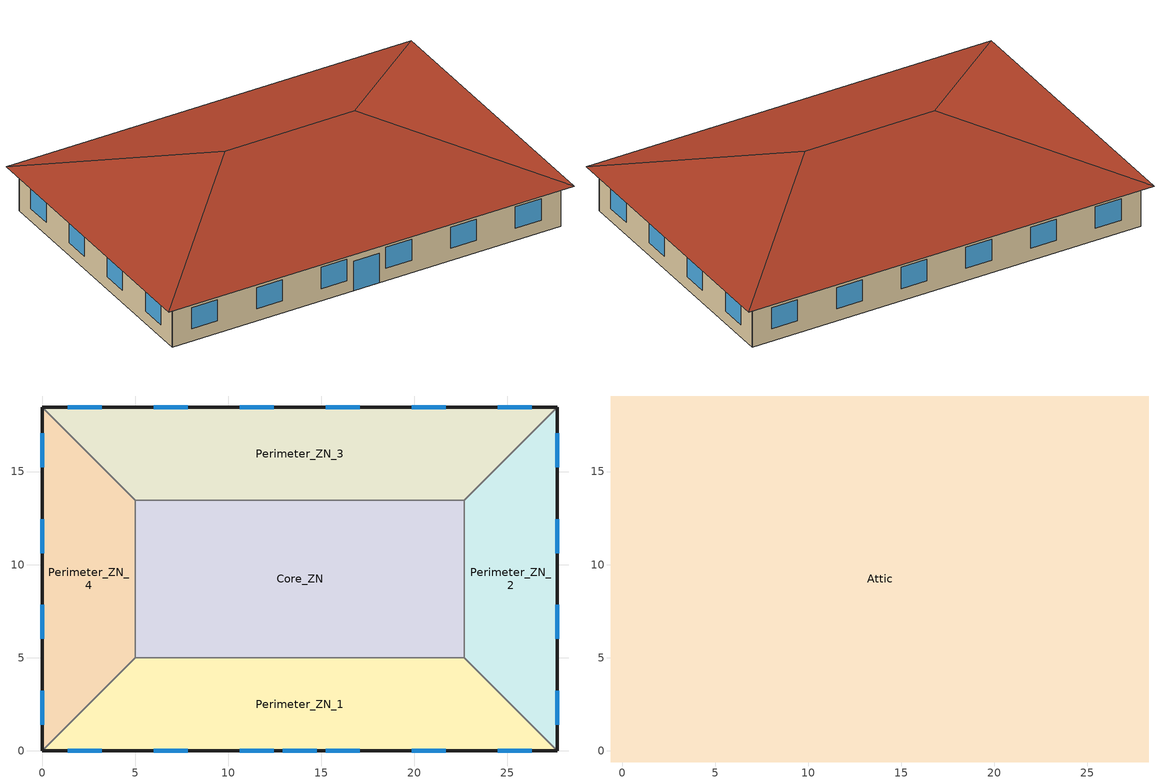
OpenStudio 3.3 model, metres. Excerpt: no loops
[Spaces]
Perimeter_ZN_1
 floor ground: 22.69,5 27.69,0 0,0 5,5 z0
 wall outside (Perimeter_ZN_1_wall_south Typical Insulated Wood Framed Exterior Wall R-11.24): 0,0 27.69,0 z0:3.05
 wall to Perimeter_ZN_4: 5,5 0,0 z0:3.05
 wall to Core_ZN: 22.69,5 5,5 z0:3.05
 wall to Perimeter_ZN_2: 27.69,0 22.69,5 z0:3.05
 window: 1.39,0 3.22,0 / 19.85,0 21.68,0 / 15.24,0 17.07,0 / 6.01,0 7.84,0 / 10.62,0 12.45,0 / 24.47,0 26.3,0 z0.9:2.42; 12.93,0 14.76,0 z0:2.13
Perimeter_ZN_2
 floor ground: 27.69,18.46 27.69,0 22.69,5 22.69,13.46 z0
 wall outside (Perimeter_ZN_2_wall_east Typical Insulated Wood Framed Exterior Wall R-11.24): 27.69,0 27.69,18.46 z0:3.05
 wall to Perimeter_ZN_3: 27.69,18.46 22.69,13.46 z0:3.05
 wall to Core_ZN: 22.69,13.46 22.69,5 z0:3.05
 window: 27.69,1.39 27.69,3.22 / 27.69,10.62 27.69,12.45 / 27.69,15.24 27.69,17.07 / 27.69,6.01 27.69,7.84 z0.9:2.42
Perimeter_ZN_3
 floor ground: 27.69,18.46 22.69,13.46 5,13.46 0,18.46 z0
 wall outside (Perimeter_ZN_3_wall_north Typical Insulated Wood Framed Exterior Wall R-11.24): 27.69,18.46 0,18.46 z0:3.05
 wall to Core_ZN: 5,13.46 22.69,13.46 z0:3.05
 wall to Perimeter_ZN_4: 0,18.46 5,13.46 z0:3.05
 window: 21.68,18.46 19.85,18.46 / 7.84,18.46 6.01,18.46 / 17.07,18.46 15.24,18.46 / 12.45,18.46 10.62,18.46 / 26.3,18.46 24.47,18.46 / 3.22,18.46 1.39,18.46 z0.9:2.42
Perimeter_ZN_4
 floor ground: 0,18.46 5,13.46 5,5 0,0 z0
 wall outside (Perimeter_ZN_4_wall_west Typical Insulated Wood Framed Exterior Wall R-11.24): 0,18.46 0,0 z0:3.05
 wall to Core_ZN: 5,5 5,13.46 z0:3.05
 window: 0,3.22 0,1.39 / 0,12.45 0,10.62 / 0,7.84 0,6.01 / 0,17.07 0,15.24 z0.9:2.42
Core_ZN
 floor ground: 22.69,13.46 22.69,5 5,5 5,13.46 z0
Attic
 floor outside (Attic_soffit_north Typical Insulated Exterior Mass Floor R-11.49): 28.29,19.06 27.69,18.46 0,18.46 -0.6,19.06 z3.05
 floor outside (Attic_soffit_west Typical Insulated Exterior Mass Floor R-11.49): -0.6,19.06 0,18.46 0,0 -0.6,-0.6 z3.05
 floor outside (Attic_soffit_east Typical Insulated Exterior Mass Floor R-11.49): 28.29,19.06 28.29,-0.6 27.69,0 27.69,18.46 z3.05
 floor outside (Attic_soffit_south Typical Insulated Exterior Mass Floor R-11.49): 27.69,0 28.29,-0.6 -0.6,-0.6 0,0 z3.05
 floor to Perimeter_ZN_4: 0,18.46 5,13.46 5,5 0,0 z3.05
 floor to Perimeter_ZN_1: 22.69,5 27.69,0 0,0 5,5 z3.05
 floor to Perimeter_ZN_2: 27.69,18.46 27.69,0 22.69,5 22.69,13.46 z3.05
 floor to Core_ZN: 22.69,13.46 22.69,5 5,5 5,13.46 z3.05
 floor to Perimeter_ZN_3: 27.69,18.46 22.69,13.46 5,13.46 0,18.46 z3.05
 roof outside (Attic_roof_east Typical Wood Joist Attic Floor R-37.04): 18.46,9.23,6.33 28.29,-0.6,3.05 28.29,19.06,3.05
 roof outside (Attic_roof_north Typical Wood Joist Attic Floor R-37.04): 18.46,9.23,6.33 28.29,19.06,3.05 -0.6,19.06,3.05 9.23,9.23,6.33
 roof outside (Attic_roof_south Typical Wood Joist Attic Floor R-37.04): 9.23,9.23,6.33 -0.6,-0.6,3.05 28.29,-0.6,3.05 18.46,9.23,6.33
 roof outside (Attic_roof_west Typical Wood Joist Attic Floor R-37.04): 9.23,9.23,6.33 -0.6,19.06,3.05 -0.6,-0.6,3.05
[Site]
El Paso International Ap  Ut_TX_USA: Latitude {deg}=31; Longitude {deg}=-106; Time Zone {hr}=-7; Elevation {m}=1186; Terrain=City
[Building]
-SmallOffice-ASHRAE 169-2013-3B created: 2020-09-12 15:56:02 -0400: North Axis {deg}=0; Default Construction Set=90.1-2010 - SmOffice - ASHRAE 169-2013-3B; Standards Number of Stories=1; Standards Number of Above Ground Stories=1; Standards Building Type=SmallOffice
[ClimateZones]
Climate Zone Institution Name 1=ASHRAE; Climate Zone Document Name 1=ANSI/ASHRAE Standard 169; Climate Zone Document Year 1=2006; Climate Zone Value 1=3B
[Site:WaterMainsTemperature]
Calculation Method=Correlation; Annual Average Outdoor Air Temperature {C}=17.9417; Maximum Difference In Monthly Average Outdoor Air Temperatures {deltaC}=21.1
[SizingPeriod:DesignDay] Barometric Pressure {Pa}=87865; Sky Clearness=0; Rain Indicator=No; Snow Indicator=No; Day of Month=21; Daylight Saving Time Indicator=No; Humidity Condition Type=Wetbulb; Dry-Bulb Temperature Range Modifier Type=DefaultMultipliers
Name | Maximum Dry-Bulb Temperature {C} | Daily Dry-Bulb Temperature Range {deltaC} | Wind Speed {m/s} | Wind Direction {deg} | Month | Day Type | Wetbulb or DewPoint at Maximum Dry-Bulb {C} | Solar Model Indicator | ASHRAE Clear Sky Optical Depth for Beam Irradiance | ASHRAE Clear Sky Optical Depth for Diffuse Irradiance
El Paso International Ap  Ut Ann Clg .4% Condns DB=>MWB | 38.1 | 13 | 3.9 | 280 | 7 | SummerDesignDay | 18.1 | ASHRAETau | 0.605 | 1.547
El Paso International Ap  Ut Ann Htg 99.6% Condns DB | -5.2 | 0 | 2.2 | 20 | 12 | WinterDesignDay | -5.2 | ASHRAEClearSky
[Site:GroundTemperature:BuildingSurface]
20.17, 20.16, 20.25, 20.51, 20.82, 22.99, 23.5, 23.64, 23.62, 21.47, 20.78, 20.35
[Material] Thermal Absorptance=0.9
Name | Roughness | Thickness {m} | Conductivity {W/m-K} | Density {kg/m3} | Specific Heat {J/kg-K} | Solar Absorptance | Visible Absorptance
CP02 CARPET PAD | VeryRough | 0.01 | 0.0462 | 145 | 832 | 0.7 | 0.7
100mm Normalweight concrete floor | MediumSmooth | 0.1016 | 2.31 | 2322 | 832 | 0.7 | 0.5
G01 13mm gypsum board | Smooth | 0.0127 | 0.16 | 800 | 1090 | 0.7 | 0.5
4 in. Normalweight Concrete Floor | MediumRough | 0.1016 | 2.31 | 2322 | 832 | 0.7 | 0.7
25mm Stucco | Smooth | 0.0254 | 0.72 | 1856 | 840 | 0.7 | 0.7
5/8 in. Gypsum Board | MediumSmooth | 0.0159 | 0.16 | 800 | 1090 | 0.7 | 0.7
8 in. Concrete Block Basement Wall | MediumRough | 0.2032 | 1.326 | 1842 | 912 | 0.7 | 0.7
F08 Metal surface | Smooth | 0.0008 | 45.28 | 7824 | 500 | 0.7 | 0.7
G05 25mm wood | MediumSmooth | 0.0254 | 0.15 | 608 | 1630 | 0.5 | 0.5
5/8 in. Plywood | Smooth | 0.0159 | 0.12 | 544 | 1210 | 0.7 | 0.7
Asphalt Shingles | VeryRough | 0.0032 | 0.04 | 1120 | 1260 | 0.7 | 0.7
Std Wood 6inch | MediumSmooth | 0.15 | 0.12 | 540 | 1210 | 0.7 | 0.7
8 in. Normalweight Concrete Floor slim | MediumRough | 0.1532 | 2.31 | 2322 | 832 | 0.7 | 0.7
8 in. Normalweight Concrete Floor slim jr | MediumRough | 0.05 | 2.31 | 2322 | 832 | 0.7 | 0.7
[DefaultConstructionSet]
Name | Default Exterior Surface Constructions | Default Interior Surface Constructions | Default Ground Contact Surface Constructions | Default Exterior SubSurface Constructions | Default Interior SubSurface Constructions | Interior Partition Construction
90.1-2010 - SmOffice - ASHRAE 169-2013-3B | Default Surface Constructions 1 | Default Surface Constructions 2 | Default Surface Constructions 3 | Default Sub Surface Constructions 1 | Default Sub Surface Constructions 2 | Typical Interior Partition
90.1-2010 -  - Attic - ASHRAE 169-2013-3B | Default Surface Constructions 4 | Default Surface Constructions 5 | Default Surface Constructions 6 | Default Sub Surface Constructions 3 | Default Sub Surface Constructions 4
[DefaultSurfaceConstructions]
Name | Floor Construction | Wall Construction | Roof Ceiling Construction
Default Surface Constructions 1 | Typical Insulated Exterior Mass Floor R-11.49 | Typical Insulated Wood Framed Exterior Wall R-11.24 | Typical Wood Joist Attic Floor R-37.04
Default Surface Constructions 2 | Typical Interior Floor | Typical Interior Wall | Typical Interior Ceiling
Default Surface Constructions 3 | Smallhotel 2010 Slab Floor +ihs | Typical Insulated Basement Mass Wall
Default Surface Constructions 4 | Typical Attic Soffit |  | Typical Uninsulated Wood Joist Attic Roof
Default Surface Constructions 5 | Typical Wood Joist Attic Floor R-37.04 1
Default Surface Constructions 6
[Construction]
Typical Insulated Exterior Mass Floor R-11.49: Typical Insulation R-8.93, 4 in. Normalweight Concrete Floor, Typical Carpet Pad
Typical Insulated Wood Framed Exterior Wall R-11.24: 25mm Stucco, 5/8 in. Gypsum Board, Typical Insulation R-9.06, 5/8 in. Gypsum Board
Typical Wood Joist Attic Floor R-37.04: 5/8 in. Gypsum Board, Typical Insulation R-35.4
Typical Interior Floor: 100mm Normalweight concrete floor, CP02 CARPET PAD
Typical Interior Wall: G01 13mm gypsum board, G01 13mm gypsum board
Typical Interior Ceiling: CP02 CARPET PAD, 100mm Normalweight concrete floor
Typical Insulated Basement Mass Wall: 8 in. Concrete Block Basement Wall
U 0.62 SHGC 0.25 Dbl Ref-C-H Clr 6mm/6mm Air: REF C CLEAR HI 6MM, AIR 6MM, CLEAR 6MM
Typical Insulated Metal Door R-1.43: F08 Metal surface, Typical Insulation R-0.58
U 0.88 SHGC 0.16 Sgl Ref-A-L Clr 6mm: REF A CLEAR LO 6MM
Typical Overhead Door: Typical Insulation R-35.4 1
U 1.17 SHGC 0.39 Simple Glazing Skylight U-1.17 SHGC 0.39: U 1.17 SHGC 0.39 Simple Glazing U-1.17 SHGC 0.39
Typical Interior Window: Clear 3mm
Typical Interior Door; Typical Interior Partition: G05 25mm wood
Typical Attic Soffit: 5/8 in. Plywood
Typical Uninsulated Wood Joist Attic Roof: Asphalt Shingles, 5/8 in. Plywood
Typical Wood Joist Attic Floor R-37.04 1: 5/8 in. Gypsum Board, Typical Insulation R-35.4 1
InteriorFurnishings: Std Wood 6inch
Perimeter_ZN_4_wall_west Typical Insulated Wood Framed Exterior Wall R-11.24: 25mm Stucco, 5/8 in. Gypsum Board, Perimeter_ZN_4_wall_west Typical Insulation R-9.06 1, 5/8 in. Gypsum Board
Perimeter_ZN_2_wall_east Typical Insulated Wood Framed Exterior Wall R-11.24: 25mm Stucco, 5/8 in. Gypsum Board, Perimeter_ZN_2_wall_east Typical Insulation R-9.06 1, 5/8 in. Gypsum Board
Attic_soffit_west Typical Insulated Exterior Mass Floor R-11.49: Attic_soffit_west Typical Insulation R-8.93 1, 4 in. Normalweight Concrete Floor, Typical Carpet Pad
Perimeter_ZN_3_wall_north Typical Insulated Wood Framed Exterior Wall R-11.24: 25mm Stucco, 5/8 in. Gypsum Board, Perimeter_ZN_3_wall_north Typical Insulation R-9.06 1, 5/8 in. Gypsum Board
Attic_soffit_east Typical Insulated Exterior Mass Floor R-11.49: Attic_soffit_east Typical Insulation R-8.93 1, 4 in. Normalweight Concrete Floor, Typical Carpet Pad
Attic_soffit_north Typical Insulated Exterior Mass Floor R-11.49: Attic_soffit_north Typical Insulation R-8.93 1, 4 in. Normalweight Concrete Floor, Typical Carpet Pad
Attic_roof_west Typical Wood Joist Attic Floor R-37.04: 5/8 in. Gypsum Board, Attic_roof_west Typical Insulation R-35.4 2
Attic_roof_south Typical Wood Joist Attic Floor R-37.04: 5/8 in. Gypsum Board, Attic_roof_south Typical Insulation R-35.4 2
Attic_soffit_south Typical Insulated Exterior Mass Floor R-11.49: Attic_soffit_south Typical Insulation R-8.93 1, 4 in. Normalweight Concrete Floor, Typical Carpet Pad
Attic_roof_east Typical Wood Joist Attic Floor R-37.04: 5/8 in. Gypsum Board, Attic_roof_east Typical Insulation R-35.4 2
Perimeter_ZN_1_wall_south Typical Insulated Wood Framed Exterior Wall R-11.24: 25mm Stucco, 5/8 in. Gypsum Board, Perimeter_ZN_1_wall_south Typical Insulation R-9.06 1, 5/8 in. Gypsum Board
Attic_roof_north Typical Wood Joist Attic Floor R-37.04: 5/8 in. Gypsum Board, Attic_roof_north Typical Insulation R-35.4 2
[Material:NoMass] Roughness=Smooth; Thermal Absorptance=0.9; Solar Absorptance=0.7
Name | Thermal Resistance {m2-K/W} | Visible Absorptance
Typical Insulation R-8.93 | 1.57183 | 0.7
Typical Carpet Pad | 0.21648 | 0.8
Typical Insulation R-9.06 | 1.59504 | 0.7
Typical Insulation R-35.4; Typical Insulation R-35.4 1 | 6.23479 | 0.7
Typical Insulation R-0.58 | 0.101875 | 0.7
Perimeter_ZN_4_wall_west Typical Insulation R-9.06 1; Perimeter_ZN_2_wall_east Typical Insulation R-9.06 1 | 0.627018 | 0.7
Attic_soffit_west Typical Insulation R-8.93 1; Attic_soffit_east Typical Insulation R-8.93 1 | 0.469273 | 0.7
Perimeter_ZN_3_wall_north Typical Insulation R-9.06 1 | 0.634635 | 0.7
Attic_soffit_north Typical Insulation R-8.93 1; Attic_soffit_south Typical Insulation R-8.93 1 | 0.468897 | 0.7
Attic_roof_west Typical Insulation R-35.4 2; Attic_roof_east Typical Insulation R-35.4 2 | 4.20894 | 0.7
Attic_roof_south Typical Insulation R-35.4 2; Attic_roof_north Typical Insulation R-35.4 2 | 4.56835 | 0.7
Perimeter_ZN_1_wall_south Typical Insulation R-9.06 1 | 0.59469 | 0.7
[DefaultSubSurfaceConstructions]
Name | Fixed Window Construction | Operable Window Construction | Door Construction | Glass Door Construction | Overhead Door Construction | Skylight Construction | Tubular Daylight Dome Construction | Tubular Daylight Diffuser Construction
Default Sub Surface Constructions 1 | U 0.62 SHGC 0.25 Dbl Ref-C-H Clr 6mm/6mm Air | U 0.62 SHGC 0.25 Dbl Ref-C-H Clr 6mm/6mm Air | Typical Insulated Metal Door R-1.43 | U 0.88 SHGC 0.16 Sgl Ref-A-L Clr 6mm | Typical Overhead Door | U 1.17 SHGC 0.39 Simple Glazing Skylight U-1.17 SHGC 0.39 | Typical Interior Window | Typical Interior Window
Default Sub Surface Constructions 2 | Typical Interior Window | Typical Interior Window | Typical Interior Door
Default Sub Surface Constructions 3; Default Sub Surface Constructions 4
[WindowMaterial:Glazing] Optical Data Type=SpectralAverage; Infrared Transmittance at Normal Incidence=0; Front Side Infrared Hemispherical Emissivity=0.84; Conductivity {W/m-K}=0.9; Dirt Correction Factor for Solar and Visible Transmittance=1; Solar Diffusing=No
Name | Thickness {m} | Solar Transmittance at Normal Incidence | Front Side Solar Reflectance at Normal Incidence | Back Side Solar Reflectance at Normal Incidence | Visible Transmittance at Normal Incidence | Front Side Visible Reflectance at Normal Incidence | Back Side Visible Reflectance at Normal Incidence | Back Side Infrared Hemispherical Emissivity
REF C CLEAR HI 6MM | 0.006 | 0.2 | 0.16 | 0.39 | 0.22 | 0.17 | 0.35 | 0.55
CLEAR 6MM | 0.006 | 0.775 | 0.071 | 0.071 | 0.881 | 0.08 | 0.08 | 0.84
REF A CLEAR LO 6MM | 0.006 | 0.066 | 0.341 | 0.493 | 0.08 | 0.41 | 0.37 | 0.4
Clear 3mm | 0.003 | 0.837 | 0.075 | 0.075 | 0.898 | 0.081 | 0.081 | 0.84
[WindowMaterial:Gas]
AIR 6MM: Gas Type=Air; Thickness {m}=0.0063
[WindowMaterial:SimpleGlazingSystem]
U 1.17 SHGC 0.39 Simple Glazing U-1.17 SHGC 0.39: U-Factor {W/m2-K}=6.64357; Solar Heat Gain Coefficient=0.39; Visible Transmittance=0.23
[Construction:InternalSource]
Smallhotel 2010 Slab Floor +ihs: 1, 1, 8 in. Normalweight Concrete Floor slim, 8 in. Normalweight Concrete Floor slim jr, CP02 CARPET PAD
[Space]
Name | Space Type | Building Story | Thermal Zone | Part of Total Floor Area
Perimeter_ZN_1 | Office WholeBuilding - Sm Office | Building Story 1 | Perimeter_ZN_1 ZN | Yes
Attic | Office Attic |  | Attic ZN | No
Perimeter_ZN_2 | Office WholeBuilding - Sm Office | Building Story 1 | Perimeter_ZN_2 ZN | Yes
Perimeter_ZN_3 | Office WholeBuilding - Sm Office | Building Story 1 | Perimeter_ZN_3 ZN | Yes
Perimeter_ZN_4 | Office WholeBuilding - Sm Office | Building Story 1 | Perimeter_ZN_4 ZN | Yes
Core_ZN | Office WholeBuilding - Sm Office | Building Story 1 | Core_ZN ZN | Yes
[BuildingStory]
Building Story 1: Nominal Z Coordinate {m}=0
[SpaceType] Standards Building Type=Office
Name | Default Schedule Set | Design Specification Outdoor Air Object | Standards Space Type | Default Construction Set
Office WholeBuilding - Sm Office | Office WholeBuilding - Sm Office Schedule Set | Office WholeBuilding - Sm Office Ventilation | WholeBuilding - Sm Office
Office Attic | Office Attic Schedule Set | Office Attic Ventilation | Attic | 90.1-2010 -  - Attic - ASHRAE 169-2013-3B
[DesignSpecification:OutdoorAir] Outdoor Air Flow per Person {m3/s-person}=0; Outdoor Air Flow Air Changes per Hour {1/hr}=0
Name | Outdoor Air Flow per Floor Area {m3/s-m2} | Outdoor Air Method | Outdoor Air Flow Rate {m3/s}
Office Attic Ventilation | 0
Office WholeBuilding - Sm Office Ventilation | 0.0004318 | Sum | 0
[DefaultScheduleSet]
Name | Infiltration Schedule | Number of People Schedule | People Activity Level Schedule | Lighting Schedule | Electric Equipment Schedule
Office Attic Schedule Set | OfficeLarge INFIL_SCH_PNNL
Office WholeBuilding - Sm Office Schedule Set | OfficeSmall INFIL_QUARTER_ON_SCH | OfficeSmall BLDG_OCC_SCH | OfficeSmall ACTIVITY_SCH | OfficeSmall BLDG_LIGHT_SCH_2010 | OfficeSmall BLDG_EQUIP_SCH_2010
[ThermostatSetpoint:DualSetpoint]
Name | Heating Setpoint Temperature Schedule | Cooling Setpoint Temperature Schedule
Office Attic Thermostat 1
Office WholeBuilding - Sm Office Thermostat 1; Office WholeBuilding - Sm Office Thermostat 2; Office WholeBuilding - Sm Office Thermostat 3; Office WholeBuilding - Sm Office Thermostat 4; Office WholeBuilding - Sm Office Thermostat 5 | OfficeSmall HTGSETP_SCH_NO_OPTIMUM | OfficeSmall CLGSETP_SCH_NO_OPTIMUM
[People:Definition]
Office WholeBuilding - Sm Office People Definition: Number of People Calculation Method=People/Area; People per Space Floor Area {person/m2}=0.0602779; Fraction Radiant=0.3
[People]
Office WholeBuilding - Sm Office People: People Definition=Office WholeBuilding - Sm Office People Definition; Space or SpaceType=Office WholeBuilding - Sm Office; Work Efficiency Schedule=Work Efficiency Schedule; Clothing Insulation Schedule=Clothing Schedule; Air Velocity Schedule=Air Velocity Schedule; Multiplier=1
[Lights:Definition]
Office WholeBuilding - Sm Office Lights Definition: Design Level Calculation Method=Watts/Area; Watts per Space Floor Area {W/m2}=9.68752; Fraction Radiant=0.7; Fraction Visible=0.2
[Lights]
Office WholeBuilding - Sm Office Lights: Lights Definition=Office WholeBuilding - Sm Office Lights Definition; Space or SpaceType=Office WholeBuilding - Sm Office; Fraction Replaceable=1
[ElectricEquipment:Definition]
Office WholeBuilding - Sm Office Elec Equip Definition: Design Level Calculation Method=Watts/Area; Watts per Space Floor Area {W/m2}=6.78126; Fraction Radiant=0.5
[ElectricEquipment]
Office WholeBuilding - Sm Office Elec Equip: Electric Equipment Definition=Office WholeBuilding - Sm Office Elec Equip Definition; Space or SpaceType=Office WholeBuilding - Sm Office
[SpaceInfiltration:DesignFlowRate] Temperature Term Coefficient=0; Velocity Squared Term Coefficient=0
Name | Space or SpaceType | Schedule | Design Flow Rate Calculation Method | Flow per Exterior Surface Area {m3/s-m2} | Constant Term Coefficient | Velocity Term Coefficient | Design Flow Rate {m3/s}
Perimeter_ZN_1 Infiltration | Perimeter_ZN_1 | OfficeSmall INFIL_QUARTER_ON_SCH | Flow/ExteriorArea | 0.000569573 | 0 | 0.224
Perimeter_ZN_2 Infiltration | Perimeter_ZN_2 | OfficeSmall INFIL_QUARTER_ON_SCH | Flow/ExteriorArea | 0.000569573 | 0 | 0.224
Perimeter_ZN_3 Infiltration | Perimeter_ZN_3 | OfficeSmall INFIL_QUARTER_ON_SCH | Flow/ExteriorArea | 0.000569573 | 0 | 0.224
Perimeter_ZN_4 Infiltration | Perimeter_ZN_4 | OfficeSmall INFIL_QUARTER_ON_SCH | Flow/ExteriorArea | 0.000569573 | 0 | 0.224
entry door Infiltration | Perimeter_ZN_1 | OfficeSmall INFIL_Door_Opening_SCH_2013 | Flow/Space |  | 1 | 0 | 0.0764554
attic Infiltration | Attic | Always On | Flow/Space |  | 1 | 0 | 0.2001
[ThermalZone] Use Ideal Air Loads=No
Name | Thermostat | Primary Daylighting Control | Fraction of Zone Controlled by Primary Daylighting Control | Secondary Daylighting Control | Fraction of Zone Controlled by Secondary Daylighting Control
Attic ZN | Office Attic Thermostat 1
Core_ZN ZN | Office WholeBuilding - Sm Office Thermostat 1
Perimeter_ZN_1 ZN | Office WholeBuilding - Sm Office Thermostat 2 | Perimeter_ZN_1 Daylt Sensor 1 | 0.02 | Perimeter_ZN_1 Daylt Sensor 2 | 0.1
Perimeter_ZN_2 ZN | Office WholeBuilding - Sm Office Thermostat 3 | Perimeter_ZN_2 Daylt Sensor 1 | 0.06 | Perimeter_ZN_2 Daylt Sensor 2 | 0.15
Perimeter_ZN_3 ZN | Office WholeBuilding - Sm Office Thermostat 4 | Perimeter_ZN_3 Daylt Sensor 1 | 0.1 | Perimeter_ZN_3 Daylt Sensor 2 | 0.02
Perimeter_ZN_4 ZN | Office WholeBuilding - Sm Office Thermostat 5 | Perimeter_ZN_4 Daylt Sensor 1 | 0.06 | Perimeter_ZN_4 Daylt Sensor 2 | 0.15
[Sizing:Zone]
Attic ZN: Zone Cooling Design Supply Air Temperature Input Method=SupplyAirTemperature; Zone Cooling Design Supply Air Temperature {C}=14; Zone Cooling Design Supply Air Temperature Difference {deltaC}=11.11; Zone Heating Design Supply Air Temperature Input Method=SupplyAirTemperature; Zone Heating Design Supply Air Temperature {C}=40; Zone Heating Design Supply Air Temperature Difference {deltaC}=11.11; Zone Cooling Design Supply Air Humidity Ratio {kg-H2O/kg-air}=0.0085; Zone Heating Design Supply Air Humidity Ratio {kg-H2O/kg-air}=0.008; Cooling Design Air Flow Method=DesignDay; Heating Design Air Flow Method=DesignDay; Account for Dedicated Outdoor Air System=No; Dedicated Outdoor Air System Control Strategy=NeutralSupplyAir; Dedicated Outdoor Air Low Setpoint Temperature for Design {C}=autosize; Dedicated Outdoor Air High Setpoint Temperature for Design {C}=autosize
[AvailabilityManager:NightCycle] Applicability Schedule=Always On Discrete; Control Type=CycleOnAny; Thermostat Tolerance {deltaC}=1; Cycling Run Time {s}=1800
Availability Manager Night Cycle 1; Availability Manager Night Cycle 2; Availability Manager Night Cycle 3; Availability Manager Night Cycle 4; Availability Manager Night Cycle 5
[InternalMass:Definition]
Internal Mass Definition 1: Construction=InteriorFurnishings; Design Level Calculation Method=SurfaceArea/Area; Surface Area per Space Floor Area=2
[InternalMass] Internal Mass Definition=Internal Mass Definition 1; Multiplier=1
Name | Space or SpaceType
Perimeter_ZN_4 Mass | Perimeter_ZN_4
Core_ZN Mass | Core_ZN
Attic Mass | Attic
Perimeter_ZN_3 Mass | Perimeter_ZN_3
Perimeter_ZN_2 Mass | Perimeter_ZN_2
Perimeter_ZN_1 Mass | Perimeter_ZN_1
[Exterior:Lights:Definition]
Name | Design Level {W}
Occ Sensing Exterior Lights Def | 861.3
NonDimming Exterior Lights Def | 50.7
[Exterior:Lights] Control Option=AstronomicalClock
Name | Exterior Lights Definition | Schedule
Occ Sensing Exterior Lights Def | Occ Sensing Exterior Lights Def | OfficeSmall Exterior_lighting_schedule_b
NonDimming Exterior Lights Def | NonDimming Exterior Lights Def | OfficeSmall Exterior_lighting_schedule_a
[Daylighting:Control] Position Z-Coordinate {m}=0.762; Illuminance Setpoint {lux}=500; Lighting Control Type=Stepped; Minimum Input Power Fraction for Continuous Dimming Control=0.3; Minimum Light Output Fraction for Continuous Dimming Control=0.2; Number of Stepped Control Steps=3; Probability Lighting will be Reset When Needed in Manual Stepped Control=1; Maximum Allowable Discomfort Glare Index=22
Name | Space | Position X-Coordinate {m} | Position Y-Coordinate {m}
Perimeter_ZN_1 Daylt Sensor 1 | Perimeter_ZN_1 | 3.3236 | 1.6002
Perimeter_ZN_1 Daylt Sensor 2 | Perimeter_ZN_1 | 8.9611 | 1.6002
Perimeter_ZN_2 Daylt Sensor 1 | Perimeter_ZN_2 | 26.0898 | 3.3236
Perimeter_ZN_2 Daylt Sensor 2 | Perimeter_ZN_2 | 26.0898 | 9.23
Perimeter_ZN_3 Daylt Sensor 1 | Perimeter_ZN_3 | 13.8684 | 16.8598
Perimeter_ZN_3 Daylt Sensor 2 | Perimeter_ZN_3 | 24.3664 | 16.8598
Perimeter_ZN_4 Daylt Sensor 1 | Perimeter_ZN_4 | 1.6002 | 15.1364
Perimeter_ZN_4 Daylt Sensor 2 | Perimeter_ZN_4 | 1.6002 | 9.2446
[Schedule:Constant]
Always On Discrete: Value=1
[Schedule:Ruleset]
Name | Default Day Schedule | Summer Design Day Schedule | Winter Design Day Schedule
OfficeLarge INFIL_SCH_PNNL | OfficeLarge INFIL_SCH_PNNL Default | OfficeLarge INFIL_SCH_PNNL Summer Design Day | OfficeLarge INFIL_SCH_PNNL Winter Design Day
Clothing Schedule | Clothing Schedule Default Winter Clothes
Air Velocity Schedule | Air Velocity Schedule Default
Work Efficiency Schedule | Work Efficiency Schedule Default
OfficeSmall BLDG_OCC_SCH | OfficeSmall BLDG_OCC_SCH Default | OfficeSmall BLDG_OCC_SCH Summer Design Day | OfficeSmall BLDG_OCC_SCH Winter Design Day
OfficeSmall ACTIVITY_SCH | OfficeSmall ACTIVITY_SCH Default | OfficeSmall ACTIVITY_SCH Summer Design Day | OfficeSmall ACTIVITY_SCH Winter Design Day
OfficeSmall BLDG_LIGHT_SCH_2010 | OfficeSmall BLDG_LIGHT_SCH_2010 Default | OfficeSmall BLDG_LIGHT_SCH_2010 Summer Design Day | OfficeSmall BLDG_LIGHT_SCH_2010 Winter Design Day
OfficeSmall BLDG_EQUIP_SCH_2010 | OfficeSmall BLDG_EQUIP_SCH_2010 Default | OfficeSmall BLDG_EQUIP_SCH_2010 Summer Design Day | OfficeSmall BLDG_EQUIP_SCH_2010 Winter Design Day
OfficeSmall INFIL_QUARTER_ON_SCH | OfficeSmall INFIL_QUARTER_ON_SCH Default | OfficeSmall INFIL_QUARTER_ON_SCH Summer Design Day | OfficeSmall INFIL_QUARTER_ON_SCH Winter Design Day
OfficeSmall HTGSETP_SCH_NO_OPTIMUM | OfficeSmall HTGSETP_SCH_NO_OPTIMUM Default | OfficeSmall HTGSETP_SCH_NO_OPTIMUM Summer Design Day | OfficeSmall HTGSETP_SCH_NO_OPTIMUM Winter Design Day
OfficeSmall CLGSETP_SCH_NO_OPTIMUM | OfficeSmall CLGSETP_SCH_NO_OPTIMUM Default | OfficeSmall CLGSETP_SCH_NO_OPTIMUM Summer Design Day | OfficeSmall CLGSETP_SCH_NO_OPTIMUM Winter Design Day
OfficeSmall INFIL_Door_Opening_SCH_2013 | OfficeSmall INFIL_Door_Opening_SCH_2013 Default | OfficeSmall INFIL_Door_Opening_SCH_2013 Summer Design Day | OfficeSmall INFIL_Door_Opening_SCH_2013 Winter Design Day
Always On | Always On Default
OfficeSmall Exterior_lighting_schedule_b | OfficeSmall Exterior_lighting_schedule_b Default | OfficeSmall Exterior_lighting_schedule_b Summer Design Day | OfficeSmall Exterior_lighting_schedule_b Winter Design Day
OfficeSmall Exterior_lighting_schedule_a | OfficeSmall Exterior_lighting_schedule_a Default | OfficeSmall Exterior_lighting_schedule_a Summer Design Day | OfficeSmall Exterior_lighting_schedule_a Winter Design Day
[Schedule:Day]
OfficeLarge INFIL_SCH_PNNL Default; Clothing Schedule Default Winter Clothes; OfficeSmall BLDG_OCC_SCH Summer Design Day; OfficeSmall BLDG_LIGHT_SCH_2010 Summer Design Day; OfficeSmall BLDG_EQUIP_SCH_2010 Summer Design Day; OfficeSmall INFIL_QUARTER_ON_SCH Default; Always On Default: 24, 0, 1
OfficeLarge INFIL_SCH_PNNL Summer Design Day; OfficeLarge INFIL_SCH_PNNL SmrDsn|Wkdy Day: 6, 0, 1, 22, 0, 0.25, 24, 0, 1
OfficeLarge INFIL_SCH_PNNL Winter Design Day; OfficeLarge INFIL_SCH_PNNL WntrDsn|Sat Day: 6, 0, 1, 18, 0, 0.25, 24, 0, 1
Clothing Schedule Summer Clothes: 24, 0, 0.5
Air Velocity Schedule Default: 24, 0, 0.2
Work Efficiency Schedule Default; OfficeSmall BLDG_OCC_SCH Default; OfficeSmall BLDG_OCC_SCH Winter Design Day; OfficeSmall BLDG_LIGHT_SCH_2010 Winter Design Day; OfficeSmall BLDG_EQUIP_SCH_2010 Winter Design Day; OfficeSmall INFIL_Door_Opening_SCH_2013 Default; OfficeSmall INFIL_Door_Opening_SCH_2013 Winter Design Day; OfficeSmall INFIL_Door_Opening_SCH_2013 Summer Design Day: 24, 0, 0
OfficeSmall BLDG_OCC_SCH Wkdy Day: 6, 0, 0, 7, 0, 0.11, 8, 0, 0.21, 12, 0, 1, 13, 0, 0.53, 17, 0, 1, 18, 0, 0.32, 22, 0, 0.11, 23, 0, 0.05, 24, 0, 0
OfficeSmall ACTIVITY_SCH Default; OfficeSmall ACTIVITY_SCH Winter Design Day; OfficeSmall ACTIVITY_SCH Summer Design Day: 24, 0, 120
OfficeSmall BLDG_LIGHT_SCH_2010 Default; OfficeSmall BLDG_LIGHT_SCH_2010 Default|Wkdy Day: 5, 0, 0.18, 6, 0, 0.23, 7, 0, 0.187059, 8, 0, 0.341586, 12, 0, 0.73197, 13, 0, 0.65064, 17, 0, 0.73197, 18, 0, 0.496113, 20, 0, 0.341586, 22, 0, 0.260256, 23, 0, 0.187059, 24, 0, 0.18
OfficeSmall BLDG_LIGHT_SCH_2010 Wknd Day: 24, 0, 0.18
OfficeSmall BLDG_EQUIP_SCH_2010 Default; OfficeSmall BLDG_EQUIP_SCH_2010 Default|Wkdy Day: 6, 0, 0.42575, 8, 0, 0.484677, 12, 0, 0.969355, 13, 0, 0.911194, 17, 0, 0.969355, 18, 0, 0.484677, 23, 0, 0.193871, 24, 0, 0.1703
OfficeSmall BLDG_EQUIP_SCH_2010 Wknd Day: 24, 0, 0.1703
OfficeSmall INFIL_QUARTER_ON_SCH Summer Design Day; OfficeSmall INFIL_QUARTER_ON_SCH SmrDsn|Wkdy Day: 7, 0, 1, 19, 0, 0.25, 24, 0, 1
OfficeSmall INFIL_QUARTER_ON_SCH Winter Design Day; OfficeSmall INFIL_QUARTER_ON_SCH WntrDsn|Sat Day: 7, 0, 1, 18, 0, 0.25, 24, 0, 1
OfficeSmall HTGSETP_SCH_NO_OPTIMUM Default; OfficeSmall HTGSETP_SCH_NO_OPTIMUM Summer Design Day: 24, 0, 15.56
OfficeSmall HTGSETP_SCH_NO_OPTIMUM Wkdy Day: 6, 0, 15.56, 19, 0, 21.11, 24, 0, 15.56
OfficeSmall HTGSETP_SCH_NO_OPTIMUM Winter Design Day: 24, 0, 21.11
OfficeSmall CLGSETP_SCH_NO_OPTIMUM Default; OfficeSmall CLGSETP_SCH_NO_OPTIMUM Winter Design Day: 24, 0, 29.44
OfficeSmall CLGSETP_SCH_NO_OPTIMUM Summer Design Day: 24, 0, 23.89
OfficeSmall CLGSETP_SCH_NO_OPTIMUM Wkdy Day: 6, 0, 29.44, 18, 0, 23.89, 24, 0, 29.44
OfficeSmall INFIL_Door_Opening_SCH_2013 Wkdy Day: 6, 0, 0, 7, 0, 0.131, 8, 0, 1, 12, 0, 0.131, 13, 0, 1, 17, 0, 0.131, 18, 0, 1, 19, 0, 0.131, 24, 0, 0
OfficeSmall Exterior_lighting_schedule_b Default; OfficeSmall Exterior_lighting_schedule_b Winter Design Day; OfficeSmall Exterior_lighting_schedule_b Summer Design Day: 6, 0, 0.7, 24, 0, 1
OfficeSmall Exterior_lighting_schedule_a Default; OfficeSmall Exterior_lighting_schedule_a Winter Design Day; OfficeSmall Exterior_lighting_schedule_a Summer Design Day: 6, 0, 0, 24, 0, 1
[Schedule:Rule] Date Specification Type=DateRange; Start Day=1
Name | Schedule Ruleset | Rule Order | Day Schedule | Apply Monday | Apply Tuesday | Apply Wednesday | Apply Thursday | Apply Friday | Start Month | End Month | End Day | Apply Saturday | Apply Sunday
Schedule Rule 1 | OfficeLarge INFIL_SCH_PNNL | 1 | OfficeLarge INFIL_SCH_PNNL SmrDsn|Wkdy Day | Yes | Yes | Yes | Yes | Yes | 1 | 12 | 31
Schedule Rule 2 | OfficeLarge INFIL_SCH_PNNL | 0 | OfficeLarge INFIL_SCH_PNNL WntrDsn|Sat Day |  |  |  |  |  | 1 | 12 | 31 | Yes
Schedule Rule 3 | Clothing Schedule | 0 | Clothing Schedule Summer Clothes |  |  |  |  |  | 5 | 9 | 30
Schedule Rule 4 | OfficeSmall BLDG_OCC_SCH | 0 | OfficeSmall BLDG_OCC_SCH Wkdy Day | Yes | Yes | Yes | Yes | Yes | 1 | 12 | 31
Schedule Rule 5 | OfficeSmall BLDG_LIGHT_SCH_2010 | 1 | OfficeSmall BLDG_LIGHT_SCH_2010 Default|Wkdy Day | Yes | Yes | Yes | Yes | Yes | 1 | 12 | 31
Schedule Rule 6 | OfficeSmall BLDG_LIGHT_SCH_2010 | 0 | OfficeSmall BLDG_LIGHT_SCH_2010 Wknd Day |  |  |  |  |  | 1 | 12 | 31 | Yes | Yes
Schedule Rule 7 | OfficeSmall BLDG_EQUIP_SCH_2010 | 1 | OfficeSmall BLDG_EQUIP_SCH_2010 Default|Wkdy Day | Yes | Yes | Yes | Yes | Yes | 1 | 12 | 31
Schedule Rule 8 | OfficeSmall BLDG_EQUIP_SCH_2010 | 0 | OfficeSmall BLDG_EQUIP_SCH_2010 Wknd Day |  |  |  |  |  | 1 | 12 | 31 | Yes | Yes
Schedule Rule 9 | OfficeSmall INFIL_QUARTER_ON_SCH | 1 | OfficeSmall INFIL_QUARTER_ON_SCH SmrDsn|Wkdy Day | Yes | Yes | Yes | Yes | Yes | 1 | 12 | 31
Schedule Rule 10 | OfficeSmall INFIL_QUARTER_ON_SCH | 0 | OfficeSmall INFIL_QUARTER_ON_SCH WntrDsn|Sat Day |  |  |  |  |  | 1 | 12 | 31 | Yes
Schedule Rule 11 | OfficeSmall HTGSETP_SCH_NO_OPTIMUM | 0 | OfficeSmall HTGSETP_SCH_NO_OPTIMUM Wkdy Day | Yes | Yes | Yes | Yes | Yes | 1 | 12 | 31
Schedule Rule 12 | OfficeSmall CLGSETP_SCH_NO_OPTIMUM | 0 | OfficeSmall CLGSETP_SCH_NO_OPTIMUM Wkdy Day | Yes | Yes | Yes | Yes | Yes | 1 | 12 | 31
Schedule Rule 15 | OfficeSmall INFIL_Door_Opening_SCH_2013 | 0 | OfficeSmall INFIL_Door_Opening_SCH_2013 Wkdy Day | Yes | Yes | Yes | Yes | Yes | 1 | 12 | 31
